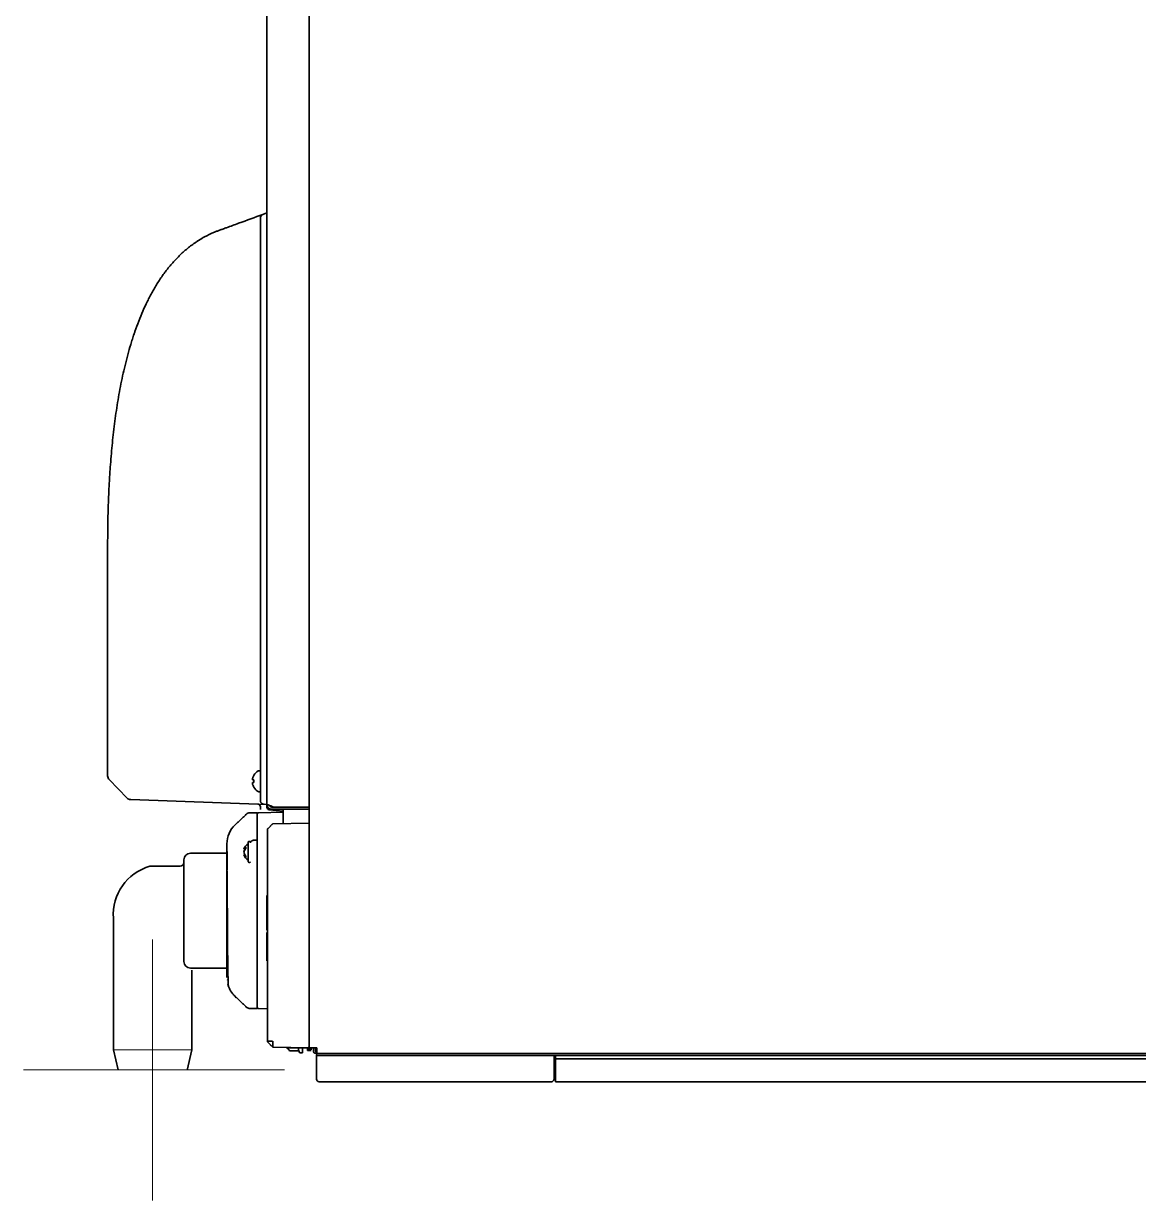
# Model space of a CAD drawing. Extents: x 53 to 4124, y 6244 to 10190.
# Drawn here: x 3200.6 to 3627.7, y 7953.9 to 8404.7 of the extents above; entities that cross this region are included whole.
import ezdxf

# ---------------------------------------------------------------- set-up
doc = ezdxf.new("R2010")
doc.units = 0
doc.header["$LTSCALE"] = 5
doc.layers.get('0').update_dxf_attribs({"linetype": 'CONTINUOUS', "lineweight": 0})
doc.layers.add('1', color=7, linetype='CONTINUOUS', true_color=0xffffff)

msp = doc.modelspace()

# ---------------------------------------------------------------- linework, layer by layer
at = {"color": 6}
for p, q in [((3250, 8053.9), (3250, 7953.9)), ((3200.56, 8003.91), (3300.56, 8003.91))]:
    msp.add_line(p, q, dxfattribs=at)
for p, q in [((3264.97, 8011.57), (3235.03, 8011.57)), ((3263.23, 8003.9), (3236.77, 8003.9))]:
    msp.add_line(p, q)
at = {"layer": '1', "color": 7, "linetype": 'Continuous', "lineweight": 35}
for p, q in [((3310, 9007.1), (3310, 8012)), ((3293.8, 8994.1), (3293.8, 8105.85)), ((3293.78, 8989.99), (3293.78, 8332.14)), ((3293.78, 8332.14), (3292.26, 8331.59)), ((3291.28, 8330.18), (3291.28, 8329.65)), ((3291.28, 8329.65), (3291.28, 8109.6)), ((3232.78, 8204.6), (3232.78, 8117.35)), ((3232.78, 8117.35), (3232.78, 8116.54)), ((3233.34, 8115.15), (3240.21, 8108.03)), ((3288.83, 8116.76), (3288.8, 8116.76)), ((3290.68, 8118.46), (3290.88, 8118.46)), ((3288.8, 8112.16), (3288.83, 8112.16)), ((3290.88, 8110.46), (3290.68, 8110.46)), ((3241.58, 8107.42), (3241.6, 8107.42)), ((3241.6, 8107.42), (3293.78, 8105.6)), ((3291.28, 8109.6), (3291.28, 8107.14)), ((3293.78, 8104.52), (3293.78, 8105.6)), ((3293.8, 8105.85), (3293.8, 8105.6)), ((3293.8, 8105.83), (3293.8, 8105.85)), ((3300, 8102.59), (3290.73, 8102.43)), ((3291.28, 8104.72), (3291.28, 8103.6)), ((3299.98, 8103.06), (3294.69, 8103.52)), ((3296.32, 8104.6), (3295.6, 8104.94)), ((3295.6, 8104.6), (3296.32, 8104.6)), ((3295.6, 8103.8), (3296.32, 8103.8)), ((3296.32, 8104.6), (3308, 8104.6)), ((3296.32, 8104.6), (3308.2, 8104.6)), ((3296.32, 8103.8), (3308, 8103.8)), ((3296.32, 8103.8), (3308, 8103.8)), ((3296.32, 8103.8), (3308, 8103.8)), ((3296.6, 8104.6), (3296.6, 8104.6)), ((3298.6, 8104.6), (3298.6, 8104.6)), ((3300, 8104.6), (3300, 8104.6)), ((3300, 8098.4), (3300, 8103.8)), ((3300, 8103.8), (3300, 8098.23)), ((3310, 8104.6), (3308, 8104.6)), ((3308, 8103.8), (3310, 8103.8)), ((3308, 8103.8), (3310, 8103.8)), ((3310, 8103.8), (3308, 8103.8)), ((3308.2, 8104.6), (3310, 8104.6)), ((3290, 8091.34), (3290, 8098.97)), ((3296.1, 8098.16), (3310, 8098.4)), ((3290, 8091.9), (3288.97, 8091.89)), ((3294, 8014.9), (3294, 8095.91)), ((3285.52, 8088.36), (3285, 8088.41)), ((3285.02, 8087.49), (3285, 8087.49)), ((3285, 8087.49), (3285.01, 8087.4)), ((3285.62, 8088.46), (3285.06, 8088.52)), ((3285.17, 8087.9), (3285.06, 8087.9)), ((3286.6, 8091.25), (3286.6, 8083.55)), ((3287.25, 8091.4), (3286.85, 8091.4)), ((3262, 8045.4), (3262, 8084.4)), ((3278.49, 8086.9), (3264.5, 8086.9)), ((3285.31, 8086.42), (3285, 8086.38)), ((3285.42, 8086.25), (3285.06, 8086.21)), ((3286.85, 8083.4), (3287.25, 8083.4)), ((3290, 8069.12), (3290, 8083.61)), ((3249, 8081.9), (3260.5, 8081.9)), ((3293.7, 8070.65), (3294, 8070.65)), ((3290, 8028.12), (3290, 8069.12)), ((3235.02, 8011.6), (3235, 8061.99)), ((3293.66, 8057.56), (3294, 8057.56)), ((3293.7, 8056.6), (3294, 8056.6)), ((3293.7, 8054.87), (3294, 8054.87)), ((3293.7, 8054.08), (3294, 8054.08)), ((3293.66, 8049.43), (3293.7, 8049.43)), ((3293.66, 8049.43), (3294, 8049.43)), ((3293.7, 8049.75), (3294, 8049.75)), ((3264.5, 8042.9), (3278.49, 8042.9)), ((3293.7, 8046.19), (3294, 8046.19)), ((3293.7, 8045.65), (3294, 8045.65)), ((3265, 8042.1), (3264.97, 8011.57)), ((3281.65, 8031.99), (3281.71, 8031.93)), ((3285.86, 8028), (3285.86, 8028)), ((3290.73, 8027.37), (3294, 8027.32)), ((3236.77, 8003.9), (3235.02, 8011.6)), ((3264.97, 8011.57), (3263.22, 8003.87)), ((3310, 8012.4), (3296.1, 8012.64)), ((3301.7, 8012.42), (3301.7, 8012.13)), ((3301.77, 8011.96), (3302.52, 8011.21)), ((3309, 8012.4), (3302, 8012.4)), ((3302.46, 8011.27), (3302.52, 8011.21)), ((3302.52, 8011.21), (3306.07, 8011.21)), ((3306.08, 8011.21), (3306.05, 8011.27)), ((3307.4, 8010.55), (3307.4, 8012.4)), ((3310, 8012.4), (3309, 8012.4)), ((3310, 8012.4), (3309, 8012.4)), ((3309.4, 8011.8), (3309.4, 8012.4)), ((3309.4, 8011.4), (3309.4, 8012.4)), ((3310.8, 8011.8), (3309.4, 8011.8)), ((3309.4, 8011.4), (3310.8, 8011.4)), ((3310, 8012.4), (3311.8, 8012.4)), ((3311.8, 8012.4), (3310, 8012.4)), ((3310.8, 8011.6), (3310.8, 8012.4)), ((3311.6, 8011.6), (3311.6, 8012.4)), ((3311.6, 8011.2), (3311.6, 8012.4)), ((3312.9, 8012.4), (3311.8, 8012.4)), ((3311.8, 8012.4), (3312.9, 8012.4)), ((3312.4, 8012.15), (3312.4, 8012.4)), ((3312.4, 8011.15), (3312.4, 8012.15)), ((3312.9, 8012.4), (3312.9, 8010.6)), ((3312.9, 8012), (3312.9, 8012.4)), ((3312.9, 8010.2), (3312.9, 8012)), ((3306.56, 8010.45), (3307.3, 8010.45)), ((3312.6, 8010.6), (3312.9, 8010.6)), ((3312.9, 8010.2), (3312.6, 8010.2)), ((3312.6, 8009.4), (3949, 8009.4)), ((3312.8, 8009.8), (3312.8, 8000.8)), ((3312.8, 8009.4), (3312.8, 8000.4)), ((3953.65, 8010.2), (3312.9, 8010.2)), ((3403.8, 8000.4), (3403.8, 8009.4)), ((3404.4, 8009.4), (3404.4, 8008.2)), ((3404.4, 8008.2), (3404.4, 8007.2)), ((3404.4, 8008.2), (3406.4, 8008.2)), ((3404.4, 8001.6), (3404.4, 8007.2)), ((3859.4, 8008.2), (3406.4, 8008.2)), ((3313.8, 7999.4), (3316.8, 7999.4)), ((3316.8, 7999.4), (3399.8, 7999.4)), ((3399.8, 7999.4), (3402.8, 7999.4)), ((3404.4, 7999.4), (3404.4, 8001.6)), ((3861.4, 7999.4), (3404.4, 7999.4))]:
    msp.add_line(p, q, dxfattribs=at)
for centre, radius, start, end in [((3292.78, 8330.18), 1.5, 110.066, 180), ((3234.78, 8116.54), 2, 180, 224), ((3292.58, 8114.46), 3.78, 172.3959, 179.9965), ((3292.58, 8114.46), 3.78, 180.0035, 187.6041), ((3292.9, 8114.26), 4.8, 120.3012, 148.4163), ((3290.68, 8118.06), 0.4, 90, 120.3012), ((3290.88, 8118.06), 0.4, 0, 90), ((3292.9, 8114.66), 4.8, 211.5814, 239.6988), ((3290.68, 8110.86), 0.4, 239.6988, 270), ((3290.88, 8110.86), 0.4, 270, 0), ((3241.65, 8109.42), 2, 224, 268), ((3290.28, 8104.72), 1, 0, 88), ((3290.75, 8101.68), 0.75, 91, 180), ((3294.78, 8104.52), 1, 180, 265), ((3309.75, 8098.55), 0.25, 0, 90), ((3288.59, 8087.4), 3.74, 122.3241, 163.6076), ((3286.85, 8091.12), 0.283, 90, 151.9275), ((3287.25, 8091.12), 0.283, 28.0725, 90), ((3260.5, 8083.4), 1.5, 270, 0), ((3264.5, 8084.4), 2.5, 90, 180), ((3288.59, 8087.4), 3.74, 196.3924, 237.6759), ((3286.85, 8083.68), 0.283, 208.0725, 270), ((3287.25, 8083.68), 0.283, 270, 331.9275), ((3254.15, 8063.4), 19.21, 105.5745, 184.2006), ((3264.5, 8045.4), 2.5, 180, 270), ((3290.75, 8028.12), 0.75, 180, 269), ((3302, 8014.4), 2, 247.4395, 270), ((3301.95, 8012.13), 0.25, 180, 225), ((3320.55, 8016.9), 15.56, 201.4732, 203.8921), ((3309.75, 8013.05), 0.25, 270, 0), ((3312.6, 8011.2), 1, 180, 270), ((3313.15, 8011.15), 0.75, 180, 250.5277), ((3306.56, 8010.7), 0.25, 203.8921, 270), ((3307.3, 8010.55), 0.1, 270, 0), ((3313.8, 8000.4), 1, 180, 270), ((3402.8, 8000.4), 1, 270, 0), ((3404.63, 7999.6), 1, 103.4764, 156.4218)]:
    msp.add_arc(centre, radius, start, end, dxfattribs=at)
for centre, major_axis, ratio, start_param, end_param in [((3288.5, 8090.53), (-10, 0), 0.999962, 5.475743, 6.283355), ((3288.65, 8087.99), (3.67, -0.36), 0.257668, 2.955348, 3.072213), ((3288.65, 8087.24), (-3.46, -1.27), 0.961631, 5.733637, 5.850503), ((3288.65, 8087.14), (-3.6, -0.81), 0.902278, 5.872372, 5.989237), ((3288.65, 8087.56), (3.46, -1.27), 0.961631, 3.574275, 3.691141), ((3288.62, 8087.63), (3.71, -0.35), 0.627676, 2.529365, 2.902086), ((3288.62, 8087.18), (-3.71, -0.36), 0.654345, 5.549803, 5.922525), ((3288.62, 8087.21), (-3.7, -0.43), 0.775115, 5.720567, 5.896264), ((3288.65, 8086.85), (-3.67, -0.38), 0.420739, 0.050717, 0.167582), ((3288.62, 8087.59), (3.7, -0.43), 0.775115, 3.528514, 3.901235), ((3288.62, 8087.2), (-3.71, -0.41), 0.752737, 0.215025, 0.587746), ((3320.55, 8012.57), (14.73, 0), 0.5, 3.164655, 3.318867)]:
    msp.add_ellipse(centre, major_axis=major_axis, ratio=ratio, start_param=start_param, end_param=end_param, dxfattribs=at)
for points, knots in [([(3292.26, 8331.59), (3289.16, 8330.45), (3284.51, 8328.75), (3279.86, 8327.06), (3278.11, 8326.42), (3277.92, 8326.35), (3277.68, 8326.26), (3277.63, 8326.24), (3277.53, 8326.21), (3277.39, 8326.15), (3277.24, 8326.1), (3276.76, 8325.92), (3276.37, 8325.78), (3275.59, 8325.5), (3275.21, 8325.36), (3274.43, 8325.07), (3274.04, 8324.93), (3273.66, 8324.79)], [0, 0, 0, 0, 0.5, 0.75, 0.75, 0.78125, 0.78125, 0.789063, 0.789063, 0.796875, 0.8125, 0.8125, 0.875, 0.875, 0.9375, 0.9375, 1, 1, 1, 1]), ([(3273.66, 8324.79), (3272.36, 8324.24), (3271.09, 8323.62), (3269.24, 8322.61), (3268.63, 8322.25), (3267.88, 8321.79), (3267.73, 8321.69), (3267.44, 8321.5), (3266.99, 8321.22), (3266.55, 8320.92), (3265.69, 8320.33), (3265.12, 8319.92), (3264.01, 8319.07), (3263.47, 8318.64), (3262.4, 8317.74), (3261.88, 8317.29), (3260.86, 8316.35), (3260.35, 8315.87), (3258.88, 8314.39), (3257.94, 8313.37), (3256.57, 8311.77), (3256.13, 8311.22), (3255.59, 8310.53), (3255.48, 8310.4), (3255.26, 8310.12), (3254.94, 8309.7), (3254.63, 8309.28), (3253.59, 8307.87), (3252.81, 8306.72), (3251.32, 8304.37), (3250.61, 8303.18), (3249.6, 8301.37), (3249.27, 8300.76), (3248.63, 8299.54), (3248.32, 8298.92), (3247.4, 8297.06), (3246.82, 8295.81), (3245.71, 8293.27), (3245.18, 8291.98), (3244.17, 8289.39), (3243.69, 8288.08), (3243.18, 8286.6), (3243.12, 8286.43), (3243.01, 8286.1), (3242.95, 8285.94), (3242.79, 8285.44), (3242.45, 8284.45), (3242.14, 8283.45), (3241.52, 8281.46), (3241.13, 8280.12), (3240.39, 8277.45), (3240.03, 8276.11), (3239.37, 8273.42), (3239.05, 8272.07), (3238.45, 8269.37), (3238.16, 8268.02), (3237.62, 8265.31), (3237.37, 8263.96), (3236.88, 8261.24), (3236.66, 8259.87), (3236.22, 8257.14), (3236.02, 8255.78), (3235.63, 8253.04), (3235.45, 8251.67), (3235.11, 8248.93), (3234.95, 8247.55), (3234.5, 8243.42), (3234.25, 8240.66), (3233.91, 8236.52), (3233.81, 8235.13), (3233.66, 8233.05), (3233.62, 8232.36), (3233.53, 8230.97), (3233.4, 8228.89), (3233.3, 8226.81), (3233.17, 8224.04), (3233.11, 8222.65), (3232.96, 8218.49), (3232.89, 8215.71), (3232.8, 8210.16), (3232.78, 8207.38), (3232.78, 8204.6)], [0, 0, 0, 0, 0.03125, 0.03125, 0.046875, 0.046875, 0.050781, 0.050781, 0.054688, 0.0625, 0.0625, 0.078125, 0.078125, 0.09375, 0.09375, 0.109375, 0.109375, 0.125, 0.125, 0.15625, 0.15625, 0.171875, 0.171875, 0.175781, 0.175781, 0.179688, 0.1875, 0.1875, 0.21875, 0.21875, 0.25, 0.25, 0.265625, 0.265625, 0.28125, 0.28125, 0.3125, 0.3125, 0.34375, 0.34375, 0.375, 0.375, 0.378906, 0.378906, 0.382813, 0.382813, 0.390625, 0.40625, 0.40625, 0.4375, 0.4375, 0.46875, 0.46875, 0.5, 0.5, 0.53125, 0.53125, 0.5625, 0.5625, 0.59375, 0.59375, 0.625, 0.625, 0.65625, 0.65625, 0.6875, 0.6875, 0.75, 0.75, 0.78125, 0.78125, 0.796875, 0.796875, 0.8125, 0.84375, 0.84375, 0.875, 0.875, 0.9375, 0.9375, 1, 1, 1, 1]), ([(3288.83, 8114.96), (3288.71, 8114.96), (3288.6, 8114.96), (3288.46, 8114.96), (3288.42, 8114.96), (3288.34, 8114.96), (3288.31, 8114.96), (3288.28, 8114.96)], [0, 0, 0, 0, 0.5, 0.5, 0.75, 0.75, 1, 1, 1, 1]), ([(3288.83, 8112.16), (3288.71, 8112.36), (3288.6, 8112.57), (3288.46, 8112.9), (3288.42, 8113.01), (3288.34, 8113.23), (3288.31, 8113.34), (3288.28, 8113.46)], [0, 0, 0, 0, 0.5, 0.5, 0.75, 0.75, 1, 1, 1, 1]), ([(3292.72, 8105.64), (3292.63, 8105.64), (3292.53, 8105.65), (3292.39, 8105.69), (3292.35, 8105.7), (3292.25, 8105.73), (3292.21, 8105.75), (3292.08, 8105.81), (3291.99, 8105.85), (3291.88, 8105.94), (3291.84, 8105.97), (3291.76, 8106.03), (3291.73, 8106.06), (3291.63, 8106.17), (3291.57, 8106.24), (3291.5, 8106.34), (3291.49, 8106.36), (3291.47, 8106.4), (3291.46, 8106.42), (3291.42, 8106.49), (3291.4, 8106.53), (3291.35, 8106.66), (3291.32, 8106.76), (3291.29, 8106.9), (3291.29, 8106.95), (3291.28, 8107.02), (3291.28, 8107.05), (3291.28, 8107.09), (3291.28, 8107.11), (3291.28, 8107.11), (3291.28, 8107.12), (3291.28, 8107.13), (3291.28, 8107.13), (3291.28, 8107.14)], [0, 0, 0, 0, 0.125, 0.125, 0.1875, 0.1875, 0.25, 0.25, 0.375, 0.375, 0.4375, 0.4375, 0.5, 0.5, 0.625, 0.625, 0.65625, 0.65625, 0.6875, 0.6875, 0.75, 0.75, 0.875, 0.875, 0.9375, 0.9375, 0.96875, 0.984375, 0.988281, 0.988281, 0.992188, 0.992188, 1, 1, 1, 1]), ([(3295.6, 8104.94), (3295.48, 8104.98), (3295.37, 8105.02), (3295.15, 8105.09), (3295.04, 8105.13), (3294.84, 8105.2), (3294.74, 8105.24), (3294.55, 8105.31), (3294.46, 8105.35), (3294.29, 8105.42), (3294.22, 8105.46), (3294.09, 8105.53), (3294.03, 8105.57), (3293.93, 8105.64), (3293.89, 8105.68), (3293.83, 8105.75), (3293.81, 8105.79), (3293.8, 8105.83)], [0, 0, 0, 0, 0.125, 0.125, 0.25, 0.25, 0.375, 0.375, 0.5, 0.5, 0.625, 0.625, 0.75, 0.75, 0.875, 0.875, 1, 1, 1, 1]), ([(3295.6, 8103.8), (3295.37, 8103.8), (3295.15, 8103.84), (3294.73, 8104.01), (3294.54, 8104.13), (3294.21, 8104.43), (3294.08, 8104.61), (3293.88, 8105.01), (3293.82, 8105.23), (3293.8, 8105.45)], [0, 0, 0, 0, 0.25, 0.25, 0.5, 0.5, 0.75, 0.75, 1, 1, 1, 1]), ([(3295.6, 8104.6), (3295.53, 8104.6), (3295.47, 8104.61), (3295.35, 8104.63), (3295.29, 8104.65), (3295.17, 8104.69), (3295.12, 8104.72), (3295.01, 8104.79), (3294.96, 8104.82), (3294.87, 8104.91), (3294.83, 8104.95), (3294.76, 8105.05), (3294.72, 8105.11), (3294.67, 8105.22), (3294.65, 8105.28), (3294.61, 8105.4), (3294.6, 8105.46), (3294.65, 8105.27)], [0, 0, 0, 0, 0.125, 0.125, 0.25, 0.25, 0.375, 0.375, 0.5, 0.5, 0.625, 0.625, 0.75, 0.75, 0.875, 0.875, 1, 1, 1, 1]), ([(3287.21, 8102.35), (3286.96, 8102.35), (3286.52, 8102.27), (3286.05, 8101.99), (3285.87, 8101.81), (3285.83, 8101.75)], [0, 0, 0, 0, 0.449697, 0.844002, 1, 1, 1, 1]), ([(3290, 8091.9), (3290, 8095.31), (3290, 8100.6), (3290, 8102.41), (3290, 8102.41)], [0, 0, 0, 0, 0.511643, 1, 1, 1, 1]), ([(3295.92, 8098.08), (3295.95, 8098.11), (3295.97, 8098.13), (3296.03, 8098.15), (3296.06, 8098.16), (3296.1, 8098.16)], [0, 0, 0, 0, 0.5, 0.5, 1, 1, 1, 1]), ([(3309.99, 8098.8), (3309.97, 8098.8), (3309.96, 8098.8), (3309.92, 8098.8), (3309.9, 8098.8), (3309.87, 8098.8), (3309.84, 8098.8), (3309.8, 8098.8), (3309.78, 8098.8), (3309.76, 8098.8), (3309.75, 8098.8), (3309.75, 8098.8)], [0, 0, 0, 0, 0.196505, 0.196505, 0.397379, 0.397379, 0.598252, 0.799126, 0.899563, 0.899563, 1, 1, 1, 1]), ([(3288.97, 8091.89), (3288.87, 8091.89), (3288.77, 8091.88), (3288.63, 8091.86), (3288.59, 8091.85), (3288.52, 8091.84), (3288.49, 8091.83), (3288.45, 8091.82), (3288.42, 8091.82), (3288.31, 8091.78), (3288.23, 8091.75), (3288.13, 8091.71), (3288.11, 8091.7), (3288.07, 8091.68), (3288.05, 8091.67), (3287.99, 8091.64), (3287.96, 8091.62), (3287.86, 8091.55), (3287.8, 8091.51), (3287.73, 8091.44), (3287.72, 8091.43), (3287.69, 8091.4), (3287.68, 8091.39), (3287.65, 8091.35), (3287.6, 8091.29), (3287.57, 8091.23), (3287.55, 8091.19), (3287.54, 8091.16), (3287.53, 8091.14), (3287.53, 8091.12), (3287.53, 8091.12), (3287.5, 8091.05), (3287.5, 8090.99), (3287.5, 8090.92)], [0, 0, 0, 0, 0.125, 0.125, 0.1875, 0.1875, 0.21875, 0.21875, 0.25, 0.25, 0.375, 0.375, 0.40625, 0.40625, 0.4375, 0.4375, 0.5, 0.5, 0.625, 0.625, 0.65625, 0.65625, 0.6875, 0.6875, 0.75, 0.8125, 0.8125, 0.84375, 0.859375, 0.859375, 0.875, 0.875, 1, 1, 1, 1]), ([(3290, 8027.39), (3290, 8027.39), (3290, 8027.43), (3290, 8029.61), (3290, 8038.18), (3290, 8050.81), (3290, 8065.59), (3290, 8080.27), (3290, 8088.49), (3290, 8091.9)], [0, 0, 0, 0, 0.007528, 0.17294, 0.338352, 0.503764, 0.669176, 0.834588, 1, 1, 1, 1]), ([(3294, 8096.02), (3294, 8096.05), (3294, 8096.09), (3294.03, 8096.15), (3294.04, 8096.17), (3294.07, 8096.2)], [0, 0, 0, 0, 0.5, 0.5, 1, 1, 1, 1]), ([(3294, 8095.91), (3294, 8095.91), (3294, 8095.92), (3294, 8095.93), (3294, 8095.93), (3294, 8095.94), (3294, 8095.94), (3294, 8095.95), (3294, 8095.96), (3294, 8095.97), (3294, 8095.97), (3294, 8095.98), (3294, 8095.98), (3294, 8095.99), (3294, 8095.99), (3294, 8096), (3294, 8096), (3294, 8096), (3294, 8096.01), (3294, 8096.01), (3294, 8096.01), (3294, 8096.01), (3294, 8096.02), (3294, 8096.02)], [0, 0, 0, 0, 0.125, 0.125, 0.1875, 0.1875, 0.25, 0.25, 0.375, 0.375, 0.5, 0.5, 0.5625, 0.5625, 0.625, 0.625, 0.75, 0.75, 0.8125, 0.8125, 0.875, 0.875, 1, 1, 1, 1]), ([(3294, 8095.91), (3294, 8095.91), (3294, 8095.91), (3294.03, 8095.91), (3294.04, 8095.91), (3294.07, 8095.91)], [0, 0, 0, 0, 0.5, 0.5, 1, 1, 1, 1]), ([(3278.49, 8086.57), (3278.49, 8086.97), (3278.49, 8087.34), (3278.49, 8088.03), (3278.49, 8088.34), (3278.49, 8088.91), (3278.49, 8089.16), (3278.49, 8089.41), (3278.49, 8089.44), (3278.49, 8089.5), (3278.49, 8089.52), (3278.49, 8089.6), (3278.49, 8089.65), (3278.49, 8089.79), (3278.49, 8089.88), (3278.49, 8090.12), (3278.49, 8090.24), (3278.49, 8090.43), (3278.49, 8090.49), (3278.49, 8090.52), (3278.49, 8090.53), (3278.49, 8090.53)], [0, 0, 0, 0, 0.158165, 0.158165, 0.316331, 0.316331, 0.474496, 0.474496, 0.494267, 0.494267, 0.514037, 0.514037, 0.553578, 0.553578, 0.632661, 0.632661, 0.790826, 0.790826, 0.948992, 0.948992, 1, 1, 1, 1]), ([(3285.7, 8089.25), (3285.7, 8089.2), (3285.7, 8089.15), (3285.7, 8089.07), (3285.7, 8089.04), (3285.7, 8088.98), (3285.7, 8088.96), (3285.7, 8088.87), (3285.7, 8088.8), (3285.7, 8088.71), (3285.7, 8088.67), (3285.7, 8088.61), (3285.7, 8088.57), (3285.7, 8088.54)], [0, 0, 0, 0, 0.25, 0.25, 0.375, 0.375, 0.5, 0.5, 0.75, 0.75, 0.875, 0.875, 1, 1, 1, 1]), ([(3278.49, 8039.29), (3278.49, 8039.29), (3278.49, 8039.35), (3278.49, 8039.63), (3278.49, 8040.41), (3278.49, 8041.61), (3278.49, 8043.26), (3278.49, 8045.38), (3278.49, 8047.91), (3278.49, 8050.67), (3278.49, 8053.53), (3278.49, 8056.39), (3278.49, 8059.27), (3278.49, 8062.26), (3278.49, 8065.46), (3278.49, 8068.85), (3278.49, 8072.28), (3278.49, 8075.63), (3278.49, 8078.83), (3278.49, 8081.8), (3278.49, 8084.43), (3278.49, 8085.9), (3278.49, 8086.57)], [0, 0, 0, 0, 0.009075, 0.061229, 0.113383, 0.165537, 0.217691, 0.269845, 0.321999, 0.374153, 0.426307, 0.478461, 0.530615, 0.582769, 0.634922, 0.687076, 0.73923, 0.791384, 0.843538, 0.895692, 0.947846, 1, 1, 1, 1]), ([(3278.58, 8080.54), (3278.57, 8080.93), (3278.56, 8081.33), (3278.55, 8082.12), (3278.55, 8082.52), (3278.55, 8083.32), (3278.55, 8083.72), (3278.56, 8084.53), (3278.57, 8084.93), (3278.58, 8085.34)], [0, 0, 0, 0, 0.25, 0.25, 0.5, 0.5, 0.75, 0.75, 1, 1, 1, 1]), ([(3285.7, 8085.92), (3285.7, 8085.89), (3285.7, 8085.86), (3285.7, 8085.8), (3285.7, 8085.77), (3285.7, 8085.71), (3285.7, 8085.69), (3285.7, 8085.63), (3285.7, 8085.61), (3285.7, 8085.53), (3285.7, 8085.48), (3285.7, 8085.42), (3285.7, 8085.4), (3285.7, 8085.36), (3285.7, 8085.34), (3285.7, 8085.32)], [0, 0, 0, 0, 0.125, 0.125, 0.25, 0.25, 0.375, 0.375, 0.5, 0.5, 0.75, 0.75, 0.875, 0.875, 1, 1, 1, 1]), ([(3278.59, 8080.22), (3278.59, 8079.85), (3278.59, 8078.29), (3278.6, 8075.17), (3278.61, 8070.93), (3278.63, 8066.45), (3278.65, 8061.93), (3278.67, 8057.48), (3278.7, 8053.21), (3278.74, 8049.19), (3278.78, 8045.48), (3278.83, 8042.16), (3278.89, 8039.33), (3278.96, 8037.15), (3279.04, 8036.04), (3279.08, 8035.87), (3279.1, 8035.88)], [0, 0, 0, 0, 0.021638, 0.089872, 0.159391, 0.229996, 0.30164, 0.374687, 0.449704, 0.526948, 0.606357, 0.6878, 0.771201, 0.856664, 0.944719, 1, 1, 1, 1]), ([(3293.7, 8057.56), (3293.7, 8057.56), (3293.7, 8057.56), (3293.7, 8057.56), (3293.7, 8059.67), (3293.7, 8062.93), (3293.7, 8065.1), (3293.7, 8067.67), (3293.7, 8070.65)], [0, 0, 0, 0, 0.000013, 0.000013, 0.500007, 0.500007, 0.500007, 1, 1, 1, 1]), ([(3278.85, 8036.64), (3279.05, 8035.94), (3279.57, 8034.62), (3280.57, 8033.06), (3281.36, 8032.3), (3281.67, 8032.05)], [0, 0, 0, 0, 0.391217, 0.78582, 1, 1, 1, 1]), ([(3285.83, 8028.05), (3285.91, 8027.97), (3286.14, 8027.74), (3286.65, 8027.49), (3287.05, 8027.46), (3287.22, 8027.48)], [0, 0, 0, 0, 0.241854, 0.697611, 1, 1, 1, 1]), ([(3294.07, 8014.61), (3294.04, 8014.63), (3294.03, 8014.66), (3294, 8014.72), (3293.99, 8014.75), (3294, 8014.79)], [0, 0, 0, 0, 0.5, 0.5, 1, 1, 1, 1]), ([(3294, 8014.79), (3294, 8014.79), (3294, 8014.79), (3294, 8014.79), (3294, 8014.8), (3294, 8014.8), (3294, 8014.8), (3294, 8014.81), (3294, 8014.81), (3294, 8014.82), (3294, 8014.82), (3294, 8014.83), (3294, 8014.83), (3294, 8014.84), (3294, 8014.84), (3294, 8014.85), (3294, 8014.85), (3294, 8014.86), (3294, 8014.86), (3294, 8014.87), (3294, 8014.87), (3294, 8014.88), (3294, 8014.89), (3294, 8014.9)], [0, 0, 0, 0, 0.125, 0.125, 0.1875, 0.1875, 0.25, 0.25, 0.375, 0.375, 0.5, 0.5, 0.5625, 0.5625, 0.625, 0.625, 0.75, 0.75, 0.8125, 0.8125, 0.875, 0.875, 1, 1, 1, 1]), ([(3294.07, 8014.9), (3294.06, 8014.89), (3294.06, 8014.89), (3294.05, 8014.89), (3294.04, 8014.89), (3294.03, 8014.89), (3294.02, 8014.89), (3294, 8014.89), (3294, 8014.89), (3294, 8014.9)], [0, 0, 0, 0, 0.125, 0.125, 0.25, 0.25, 0.5, 0.5, 1, 1, 1, 1]), ([(3296.1, 8012.64), (3296.06, 8012.65), (3296.03, 8012.65), (3295.97, 8012.68), (3295.95, 8012.7), (3295.92, 8012.72)], [0, 0, 0, 0, 0.5, 0.5, 1, 1, 1, 1]), ([(3296.1, 8014.89), (3296.1, 8014.86), (3296.1, 8014.82), (3296.1, 8014.75), (3296.1, 8014.71), (3296.1, 8014.64), (3296.1, 8014.6), (3296.1, 8014.53), (3296.1, 8014.49), (3296.1, 8014.44), (3296.1, 8014.42), (3296.1, 8014.38), (3296.1, 8014.36), (3296.1, 8014.31), (3296.1, 8014.28), (3296.1, 8014.21), (3296.1, 8014.17), (3296.1, 8014.1), (3296.1, 8014.07), (3296.1, 8013.96), (3296.1, 8013.9), (3296.1, 8013.77), (3296.1, 8013.71), (3296.1, 8013.58), (3296.1, 8013.52), (3296.1, 8013.44), (3296.1, 8013.41), (3296.1, 8013.37), (3296.1, 8013.36), (3296.1, 8013.33), (3296.1, 8013.32), (3296.1, 8013.25), (3296.1, 8013.2), (3296.1, 8013.11), (3296.1, 8013.06), (3296.1, 8012.98), (3296.1, 8012.95), (3296.1, 8012.89), (3296.1, 8012.88), (3296.1, 8012.85), (3296.1, 8012.83), (3296.1, 8012.8), (3296.1, 8012.79), (3296.1, 8012.77), (3296.1, 8012.76), (3296.1, 8012.75), (3296.1, 8012.75), (3296.1, 8012.74), (3296.1, 8012.73), (3296.1, 8012.72), (3296.1, 8012.72), (3296.1, 8012.7), (3296.1, 8012.69), (3296.1, 8012.67), (3296.1, 8012.66), (3296.1, 8012.65), (3296.1, 8012.64), (3296.1, 8012.64)], [0, 0, 0, 0, 0.0313, 0.0313, 0.062599, 0.062599, 0.093899, 0.093899, 0.125199, 0.125199, 0.140849, 0.140849, 0.156499, 0.156499, 0.187798, 0.187798, 0.219098, 0.219098, 0.250398, 0.250398, 0.312997, 0.312997, 0.375596, 0.375596, 0.438196, 0.438196, 0.469496, 0.469496, 0.485145, 0.485145, 0.500795, 0.500795, 0.563395, 0.563395, 0.625994, 0.625994, 0.688593, 0.688593, 0.719893, 0.719893, 0.751193, 0.751193, 0.782493, 0.782493, 0.798142, 0.798142, 0.813792, 0.813792, 0.829442, 0.829442, 0.845092, 0.845092, 0.876392, 0.876392, 0.938991, 0.938991, 1, 1, 1, 1]), ([(3301.83, 8012.43), (3301.83, 8012.42), (3301.83, 8012.41), (3301.84, 8012.35), (3301.85, 8012.29), (3301.9, 8012.12), (3301.94, 8012.01), (3302.01, 8011.88), (3302.03, 8011.85), (3302.06, 8011.79), (3302.07, 8011.77), (3302.12, 8011.69), (3302.16, 8011.63), (3302.28, 8011.48), (3302.36, 8011.37), (3302.46, 8011.27)], [0, 0, 0, 0, 0.019711, 0.019711, 0.159752, 0.159752, 0.439835, 0.439835, 0.509855, 0.509855, 0.579876, 0.579876, 0.719917, 0.719917, 1, 1, 1, 1])]:
    msp.add_open_spline(points, degree=3, knots=knots, dxfattribs=at)
for points, degree in [([(3288.28, 8114.96), (3288.28, 8114.98), (3288.27, 8115.03), (3288.27, 8115.1), (3288.26, 8115.17), (3288.26, 8115.24), (3288.27, 8115.32), (3288.27, 8115.39), (3288.28, 8115.44), (3288.28, 8115.46)], 3), ([(3288.28, 8115.46), (3288.29, 8115.51), (3288.32, 8115.62), (3288.37, 8115.78), (3288.43, 8115.94), (3288.49, 8116.1), (3288.56, 8116.25), (3288.63, 8116.41), (3288.72, 8116.57), (3288.79, 8116.7), (3288.83, 8116.76)], 3), ([(3288.28, 8113.46), (3288.28, 8113.49), (3288.27, 8113.54), (3288.27, 8113.61), (3288.26, 8113.68), (3288.26, 8113.75), (3288.27, 8113.82), (3288.27, 8113.89), (3288.28, 8113.94), (3288.28, 8113.96)], 3), ([(3288.28, 8113.96), (3288.29, 8113.96), (3288.32, 8113.96), (3288.37, 8113.96), (3288.43, 8113.96), (3288.49, 8113.96), (3288.56, 8113.96), (3288.63, 8113.96), (3288.72, 8113.96), (3288.79, 8113.96), (3288.83, 8113.96)], 3), ([(3293.8, 8105.45), (3293.8, 8105.5), (3293.8, 8105.55), (3293.8, 8105.6)], 3), ([(3286, 8101.94), (3283.81, 8099.84), (3281.65, 8097.82)], 2), ([(3290, 8102.41), (3287.22, 8102.37)], 1), ([(3281.63, 8097.8), (3281.66, 8097.83), (3281.69, 8097.85), (3281.71, 8097.88)], 3), ([(3294.07, 8096.2), (3295.92, 8098.08)], 1), ([(3278.58, 8087.62), (3278.58, 8085.56)], 1), ([(3293.7, 8054.87), (3293.7, 8055.44), (3293.7, 8056.02), (3293.7, 8056.6)], 3), ([(3293.7, 8054.08), (3293.7, 8054.34), (3293.7, 8054.68), (3293.7, 8054.87)], 3), ([(3293.7, 8049.75), (3293.7, 8051.19), (3293.7, 8052.63), (3293.7, 8054.08)], 3), ([(3293.7, 8049.47), (3293.7, 8049.36), (3293.7, 8049.48), (3293.7, 8049.75)], 3), ([(3293.7, 8046.19), (3293.7, 8047.29), (3293.7, 8048.39), (3293.7, 8049.49)], 3), ([(3293.7, 8045.65), (3293.7, 8045.65), (3293.7, 8045.88), (3293.7, 8046.19)], 3), ([(3278.85, 8038.58), (3278.74, 8038.36), (3278.67, 8038.34)], 2), ([(3281.69, 8031.95), (3283.83, 8029.95), (3286, 8027.87)], 2), ([(3287.22, 8027.44), (3290, 8027.39)], 1), ([(3294.07, 8014.9), (3295.92, 8014.9)], 1), ([(3295.92, 8012.72), (3294.07, 8014.61)], 1)]:
    msp.add_open_spline(points, degree=degree, dxfattribs=at)
msp.add_rational_spline([(3278.58, 8087.62), (3278.52, 8087.27), (3278.49, 8086.92), (3278.49, 8086.57)], [1.04679199087, 1.05656411931, 1.06786687018, 1.08070024348], degree=3, dxfattribs=at)

doc.saveas('drawing.dxf')
